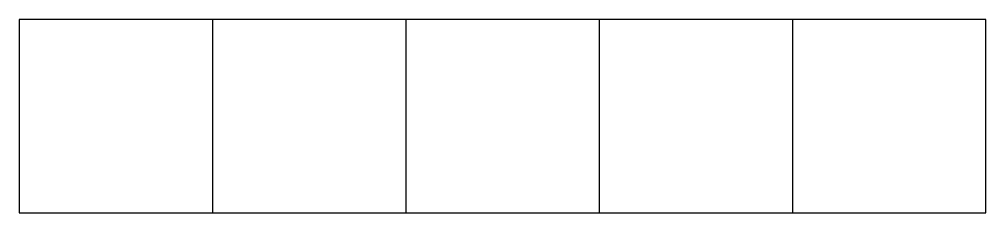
# Model space of a CAD drawing. Header units: millimetres. Extents: x 0 to 50, y 0 to 10.
import ezdxf

# ---------------------------------------------------------------- set-up
doc = ezdxf.new("R2010")
doc.units = ezdxf.units.MM
doc.layers.add('Sketch', color=7, linetype='CONTINUOUS')

msp = doc.modelspace()

# ---------------------------------------------------------------- linework, layer by layer
at = {"layer": 'Sketch'}
for p, q in [((50, 10), (0, 10)), ((0, 10), (0, 0)), ((10, 10), (10, 0)), ((20, 10), (20, 0)), ((30, 10), (30, 0)), ((40, 10), (40, 0)), ((50, 0), (50, 10)), ((0, 0), (50, 0))]:
    msp.add_line(p, q, dxfattribs=at)

doc.saveas('drawing.dxf')
